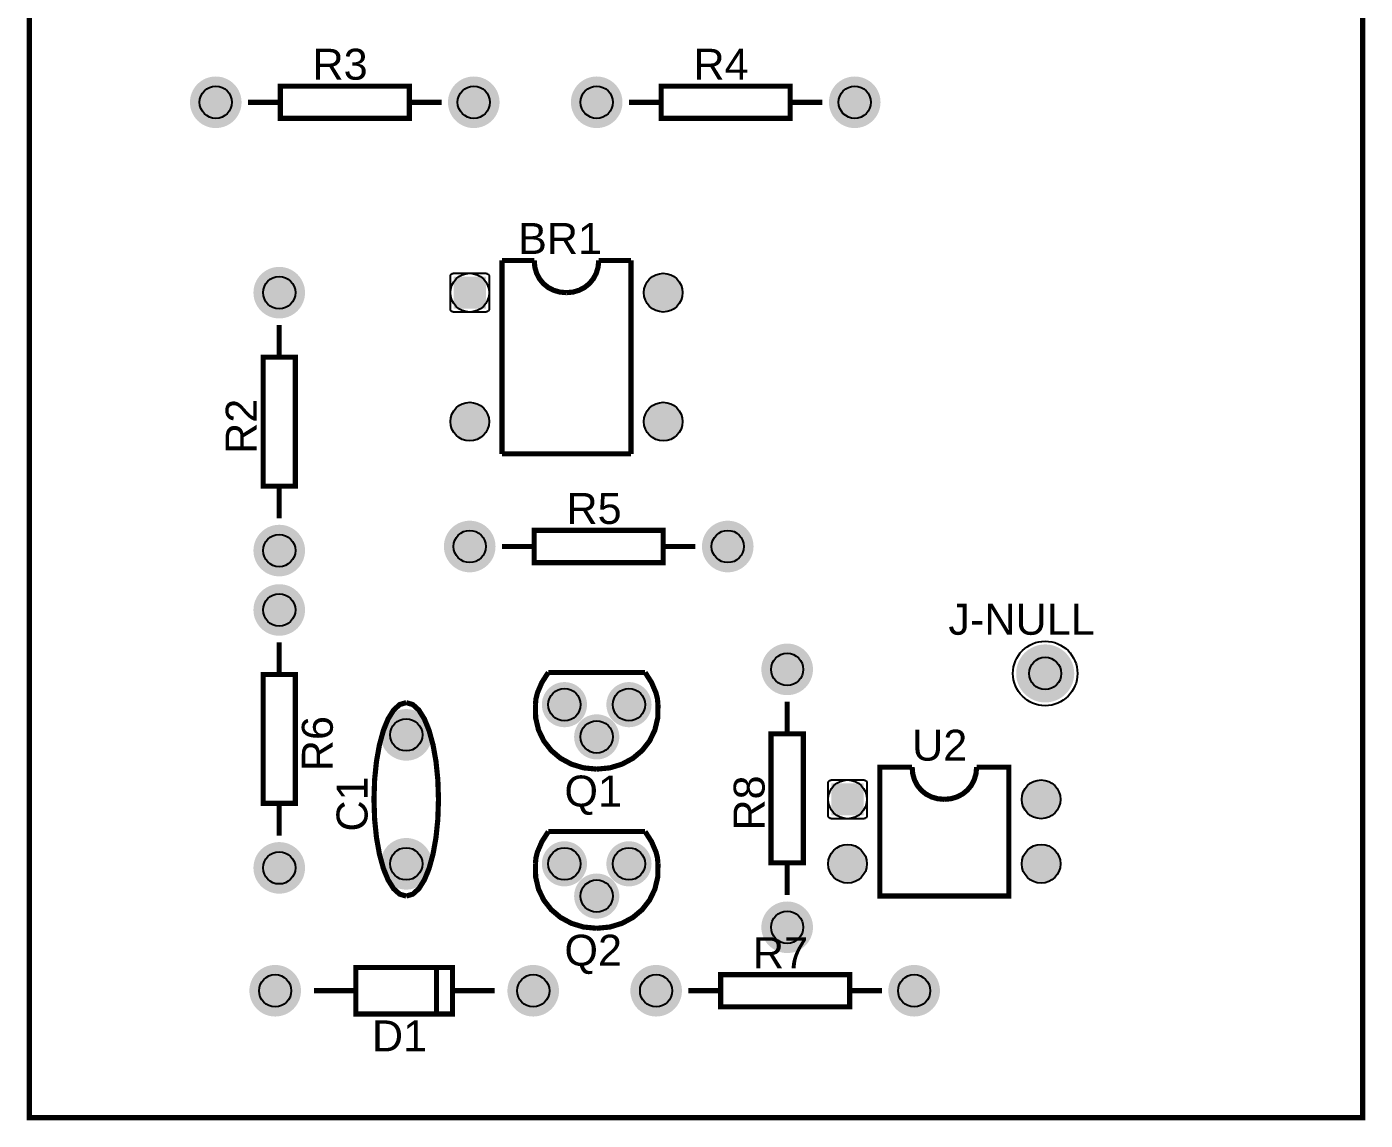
# Model space of a CAD drawing. Header units: inches. Extents: x -1.04 to 1.04, y -2.42 to 2.42.
# Drawn here: x -1.037 to 1.037, y -2.415 to -0.719 of the extents above; entities that cross this region are included whole.
import ezdxf

# ---------------------------------------------------------------- set-up
doc = ezdxf.new("R2010")
doc.units = ezdxf.units.IN
doc.layers.get('0').update_dxf_attribs({"linetype": 'CONTINUOUS'})

# ---------------------------------------------------------------- blocks, each defined once
blk = doc.blocks.new('EPAD')
at = {"const_width": 0.5}
blk.add_lwpolyline([(-0.25, 0, 1), (0.25, 0, 1)], format="xyb", close=True, dxfattribs=at)
blk = doc.blocks.new('RPAD')
blk.add_trace([(-0.5, -0.5), (-0.5, 0.5), (0.5, -0.5), (0.5, 0.5)])

msp = doc.modelspace()

# ---------------------------------------------------------------- linework, layer by layer
at = {"const_width": 0.008}
for points in [[(-1.033465, -2.411417), (1.033465, -2.411417), (1.033465, 2.411417), (-1.033465, 2.411417), (-1.033465, -2.411417)], [(-1.033465, -2.411417), (1.033465, -2.411417), (1.033465, 2.411417), (-1.033465, 2.411417), (-1.033465, -2.411417)], [(-0.644488, -0.861614), (-0.444488, -0.861614), (-0.444488, -0.811614), (-0.644488, -0.811614), (-0.644488, -0.861614)], [(-0.644488, -0.861614), (-0.444488, -0.861614), (-0.444488, -0.811614), (-0.644488, -0.811614), (-0.644488, -0.861614)], [(-0.053937, -0.861614), (0.146063, -0.861614), (0.146063, -0.811614), (-0.053937, -0.811614), (-0.053937, -0.861614)], [(-0.053937, -0.861614), (0.146063, -0.861614), (0.146063, -0.811614), (-0.053937, -0.811614), (-0.053937, -0.861614)], [(-0.694488, -0.836614), (-0.644488, -0.836614)], [(-0.694488, -0.836614), (-0.644488, -0.836614)], [(-0.444488, -0.836614), (-0.394488, -0.836614)], [(-0.444488, -0.836614), (-0.394488, -0.836614)], [(-0.103937, -0.836614), (-0.053937, -0.836614)], [(-0.103937, -0.836614), (-0.053937, -0.836614)], [(0.146063, -0.836614), (0.196063, -0.836614)], [(0.146063, -0.836614), (0.196063, -0.836614)], [(-0.300787, -1.08189), (-0.250787, -1.08189)], [(-0.300787, -1.08189), (-0.300787, -1.38189)], [(-0.300787, -1.08189), (-0.250787, -1.08189)], [(-0.300787, -1.08189), (-0.300787, -1.38189)], [(-0.200787, -1.13189), (-0.211262, -1.130931), (-0.220834, -1.128156), (-0.229352, -1.123716), (-0.236662, -1.117765), (-0.242613, -1.110454), (-0.247053, -1.101937), (-0.249828, -1.092365), (-0.250787, -1.08189)], [(-0.200787, -1.13189), (-0.211262, -1.130931), (-0.220834, -1.128156), (-0.229352, -1.123716), (-0.236662, -1.117765), (-0.242613, -1.110454), (-0.247053, -1.101937), (-0.249828, -1.092365), (-0.250787, -1.08189)], [(-0.200787, -1.13189), (-0.1906, -1.130931), (-0.181162, -1.128156), (-0.172662, -1.123716), (-0.165287, -1.117765), (-0.159225, -1.110454), (-0.154662, -1.101937), (-0.151787, -1.092365), (-0.150787, -1.08189)], [(-0.200787, -1.13189), (-0.1906, -1.130931), (-0.181162, -1.128156), (-0.172662, -1.123716), (-0.165287, -1.117765), (-0.159225, -1.110454), (-0.154662, -1.101937), (-0.151787, -1.092365), (-0.150787, -1.08189)], [(-0.150787, -1.08189), (-0.100787, -1.08189)], [(-0.150787, -1.08189), (-0.100787, -1.08189)], [(-0.100787, -1.08189), (-0.100787, -1.38189)], [(-0.100787, -1.08189), (-0.100787, -1.38189)], [(-0.646063, -1.23189), (-0.646063, -1.18189)], [(-0.646063, -1.23189), (-0.646063, -1.18189)], [(-0.671063, -1.43189), (-0.621063, -1.43189), (-0.621063, -1.23189), (-0.671063, -1.23189), (-0.671063, -1.43189)], [(-0.671063, -1.43189), (-0.621063, -1.43189), (-0.621063, -1.23189), (-0.671063, -1.23189), (-0.671063, -1.43189)], [(-0.300787, -1.38189), (-0.100787, -1.38189)], [(-0.300787, -1.38189), (-0.100787, -1.38189)], [(-0.646063, -1.48189), (-0.646063, -1.43189)], [(-0.646063, -1.48189), (-0.646063, -1.43189)], [(-0.250787, -1.550591), (-0.050787, -1.550591), (-0.050787, -1.500591), (-0.250787, -1.500591), (-0.250787, -1.550591)], [(-0.250787, -1.550591), (-0.050787, -1.550591), (-0.050787, -1.500591), (-0.250787, -1.500591), (-0.250787, -1.550591)], [(-0.300787, -1.525591), (-0.250787, -1.525591)], [(-0.300787, -1.525591), (-0.250787, -1.525591)], [(-0.050787, -1.525591), (-0.000787, -1.525591)], [(-0.050787, -1.525591), (-0.000787, -1.525591)], [(-0.646063, -1.674016), (-0.646063, -1.724016)], [(-0.646063, -1.674016), (-0.646063, -1.724016)], [(-0.671063, -1.924016), (-0.621063, -1.924016), (-0.621063, -1.724016), (-0.671063, -1.724016), (-0.671063, -1.924016)], [(-0.671063, -1.924016), (-0.621063, -1.924016), (-0.621063, -1.724016), (-0.671063, -1.724016), (-0.671063, -1.924016)], [(-0.248937, -1.770866), (-0.248078, -1.76154), (-0.245812, -1.752507), (-0.238937, -1.736491), (-0.228937, -1.720866)], [(-0.248937, -1.770866), (-0.248078, -1.76154), (-0.245812, -1.752507), (-0.238937, -1.736491), (-0.228937, -1.720866)], [(-0.078937, -1.720866), (-0.228937, -1.720866)], [(-0.078937, -1.720866), (-0.228937, -1.720866)], [(-0.058937, -1.770866), (-0.059796, -1.76154), (-0.062062, -1.752507), (-0.068937, -1.736491), (-0.078937, -1.720866)], [(-0.058937, -1.770866), (-0.059796, -1.76154), (-0.062062, -1.752507), (-0.068937, -1.736491), (-0.078937, -1.720866)], [(0.141339, -1.816142), (0.141339, -1.766142)], [(0.141339, -1.816142), (0.141339, -1.766142)], [(-0.449213, -1.767717), (-0.4594, -1.770717), (-0.468838, -1.779342), (-0.477338, -1.793029), (-0.484713, -1.811217), (-0.490775, -1.833342), (-0.495338, -1.858842), (-0.498213, -1.887154), (-0.499213, -1.917717)], [(-0.449213, -1.767717), (-0.4594, -1.770717), (-0.468838, -1.779342), (-0.477338, -1.793029), (-0.484713, -1.811217), (-0.490775, -1.833342), (-0.495338, -1.858842), (-0.498213, -1.887154), (-0.499213, -1.917717)], [(-0.449213, -1.767717), (-0.439025, -1.770717), (-0.429587, -1.779342), (-0.421087, -1.793029), (-0.413713, -1.811217), (-0.40765, -1.833342), (-0.403087, -1.858842), (-0.400213, -1.887154), (-0.399213, -1.917717)], [(-0.449213, -1.767717), (-0.439025, -1.770717), (-0.429587, -1.779342), (-0.421087, -1.793029), (-0.413713, -1.811217), (-0.40765, -1.833342), (-0.403087, -1.858842), (-0.400213, -1.887154), (-0.399213, -1.917717)], [(-0.248937, -1.770866), (-0.248598, -1.791313), (-0.244113, -1.810222), (-0.235907, -1.827226), (-0.224406, -1.84196), (-0.210033, -1.854057), (-0.193214, -1.863151), (-0.174374, -1.868876), (-0.153937, -1.870866)], [(-0.248937, -1.770866), (-0.248598, -1.791313), (-0.244113, -1.810222), (-0.235907, -1.827226), (-0.224406, -1.84196), (-0.210033, -1.854057), (-0.193214, -1.863151), (-0.174374, -1.868876), (-0.153937, -1.870866)], [(-0.058937, -1.770866), (-0.059276, -1.791313), (-0.063761, -1.810222), (-0.071967, -1.827226), (-0.083468, -1.84196), (-0.097841, -1.854057), (-0.11466, -1.863151), (-0.1335, -1.868876), (-0.153937, -1.870866)], [(-0.058937, -1.770866), (-0.059276, -1.791313), (-0.063761, -1.810222), (-0.071967, -1.827226), (-0.083468, -1.84196), (-0.097841, -1.854057), (-0.11466, -1.863151), (-0.1335, -1.868876), (-0.153937, -1.870866)], [(0.116339, -2.016142), (0.166339, -2.016142), (0.166339, -1.816142), (0.116339, -1.816142), (0.116339, -2.016142)], [(0.116339, -2.016142), (0.166339, -2.016142), (0.166339, -1.816142), (0.116339, -1.816142), (0.116339, -2.016142)], [(0.435039, -1.867717), (0.485039, -1.867717), (0.485039, -2.067717), (0.285039, -2.067717), (0.285039, -1.867717), (0.335039, -1.867717)], [(0.435039, -1.867717), (0.485039, -1.867717), (0.485039, -2.067717), (0.285039, -2.067717), (0.285039, -1.867717), (0.335039, -1.867717)], [(0.385039, -1.917717), (0.374565, -1.916757), (0.364993, -1.913982), (0.356475, -1.909543), (0.349165, -1.903591), (0.343213, -1.896281), (0.338774, -1.887763), (0.335998, -1.878191), (0.335039, -1.867717)], [(0.385039, -1.917717), (0.374565, -1.916757), (0.364993, -1.913982), (0.356475, -1.909543), (0.349165, -1.903591), (0.343213, -1.896281), (0.338774, -1.887763), (0.335998, -1.878191), (0.335039, -1.867717)], [(0.385039, -1.917717), (0.395227, -1.916757), (0.404665, -1.913982), (0.413165, -1.909543), (0.420539, -1.903591), (0.426602, -1.896281), (0.431165, -1.887763), (0.434039, -1.878191), (0.435039, -1.867717)], [(0.385039, -1.917717), (0.395227, -1.916757), (0.404665, -1.913982), (0.413165, -1.909543), (0.420539, -1.903591), (0.426602, -1.896281), (0.431165, -1.887763), (0.434039, -1.878191), (0.435039, -1.867717)], [(-0.646063, -1.924016), (-0.646063, -1.974016)], [(-0.646063, -1.924016), (-0.646063, -1.974016)], [(-0.449213, -2.067717), (-0.4594, -2.064757), (-0.468838, -2.056232), (-0.477338, -2.042668), (-0.484713, -2.024591), (-0.490775, -2.002531), (-0.495338, -1.977013), (-0.498213, -1.948566), (-0.499213, -1.917717)], [(-0.449213, -2.067717), (-0.4594, -2.064757), (-0.468838, -2.056232), (-0.477338, -2.042668), (-0.484713, -2.024591), (-0.490775, -2.002531), (-0.495338, -1.977013), (-0.498213, -1.948566), (-0.499213, -1.917717)], [(-0.449213, -2.067717), (-0.439025, -2.064757), (-0.429587, -2.056232), (-0.421087, -2.042668), (-0.413713, -2.024591), (-0.40765, -2.002531), (-0.403087, -1.977013), (-0.400213, -1.948566), (-0.399213, -1.917717)], [(-0.449213, -2.067717), (-0.439025, -2.064757), (-0.429587, -2.056232), (-0.421087, -2.042668), (-0.413713, -2.024591), (-0.40765, -2.002531), (-0.403087, -1.977013), (-0.400213, -1.948566), (-0.399213, -1.917717)], [(-0.248937, -2.017717), (-0.248078, -2.008391), (-0.245812, -1.999357), (-0.238937, -1.983342), (-0.228937, -1.967717)], [(-0.248937, -2.017717), (-0.248078, -2.008391), (-0.245812, -1.999357), (-0.238937, -1.983342), (-0.228937, -1.967717)], [(-0.078937, -1.967717), (-0.228937, -1.967717)], [(-0.078937, -1.967717), (-0.228937, -1.967717)], [(-0.058937, -2.017717), (-0.059796, -2.008391), (-0.062062, -1.999357), (-0.068937, -1.983342), (-0.078937, -1.967717)], [(-0.058937, -2.017717), (-0.059796, -2.008391), (-0.062062, -1.999357), (-0.068937, -1.983342), (-0.078937, -1.967717)], [(0.141339, -2.066142), (0.141339, -2.016142)], [(0.141339, -2.066142), (0.141339, -2.016142)], [(-0.248937, -2.017717), (-0.248598, -2.038163), (-0.244113, -2.057072), (-0.235907, -2.074076), (-0.224406, -2.08881), (-0.210033, -2.100907), (-0.193214, -2.110002), (-0.174374, -2.115727), (-0.153937, -2.117717)], [(-0.248937, -2.017717), (-0.248598, -2.038163), (-0.244113, -2.057072), (-0.235907, -2.074076), (-0.224406, -2.08881), (-0.210033, -2.100907), (-0.193214, -2.110002), (-0.174374, -2.115727), (-0.153937, -2.117717)], [(-0.058937, -2.017717), (-0.059276, -2.038163), (-0.063761, -2.057072), (-0.071967, -2.074076), (-0.083468, -2.08881), (-0.097841, -2.100907), (-0.11466, -2.110002), (-0.1335, -2.115727), (-0.153937, -2.117717)], [(-0.058937, -2.017717), (-0.059276, -2.038163), (-0.063761, -2.057072), (-0.071967, -2.074076), (-0.083468, -2.08881), (-0.097841, -2.100907), (-0.11466, -2.110002), (-0.1335, -2.115727), (-0.153937, -2.117717)], [(-0.527362, -2.250567), (-0.377362, -2.250567), (-0.377362, -2.178567), (-0.527362, -2.178567), (-0.527362, -2.250567)], [(-0.527362, -2.250567), (-0.377362, -2.250567), (-0.377362, -2.178567), (-0.527362, -2.178567), (-0.527362, -2.250567)], [(-0.402362, -2.249567), (-0.402362, -2.179567)], [(-0.402362, -2.249567), (-0.402362, -2.179567)], [(0.038189, -2.239567), (0.238189, -2.239567), (0.238189, -2.189567), (0.038189, -2.189567), (0.038189, -2.239567)], [(0.038189, -2.239567), (0.238189, -2.239567), (0.238189, -2.189567), (0.038189, -2.189567), (0.038189, -2.239567)], [(-0.527362, -2.214567), (-0.592362, -2.214567)], [(-0.527362, -2.214567), (-0.592362, -2.214567)], [(-0.377362, -2.214567), (-0.312362, -2.214567)], [(-0.377362, -2.214567), (-0.312362, -2.214567)], [(-0.011811, -2.214567), (0.038189, -2.214567)], [(-0.011811, -2.214567), (0.038189, -2.214567)], [(0.238189, -2.214567), (0.288189, -2.214567)], [(0.238189, -2.214567), (0.288189, -2.214567)]]:
    msp.add_lwpolyline(points, dxfattribs=at)
for points in [[(-0.320787, -1.10689), (-0.320787, -1.15689), (-0.320887, -1.157912), (-0.321173, -1.158857), (-0.321628, -1.159708), (-0.322233, -1.160444), (-0.32297, -1.161049), (-0.32382, -1.161504), (-0.324765, -1.16179), (-0.325787, -1.16189), (-0.375787, -1.16189), (-0.37681, -1.16179), (-0.377755, -1.161504), (-0.378605, -1.161049), (-0.379342, -1.160444), (-0.379947, -1.159708), (-0.380402, -1.158857), (-0.380688, -1.157912), (-0.380787, -1.15689), (-0.380787, -1.10689), (-0.380688, -1.105867), (-0.380402, -1.104922), (-0.379947, -1.104072), (-0.379342, -1.103335), (-0.378605, -1.10273), (-0.377755, -1.102276), (-0.37681, -1.101989), (-0.375787, -1.10189), (-0.325787, -1.10189), (-0.324765, -1.101989), (-0.32382, -1.102276), (-0.32297, -1.10273), (-0.322233, -1.103335), (-0.321628, -1.104072), (-0.321173, -1.104922), (-0.320887, -1.105867), (-0.320787, -1.10689)], [(0.265039, -1.892717), (0.265039, -1.942717), (0.26494, -1.943739), (0.264654, -1.944684), (0.264199, -1.945535), (0.263594, -1.946271), (0.262857, -1.946876), (0.262007, -1.947331), (0.261062, -1.947617), (0.260039, -1.947717), (0.210039, -1.947717), (0.209017, -1.947617), (0.208072, -1.947331), (0.207222, -1.946876), (0.206485, -1.946271), (0.20588, -1.945535), (0.205425, -1.944684), (0.205139, -1.943739), (0.205039, -1.942717), (0.205039, -1.892717), (0.205139, -1.891694), (0.205425, -1.890749), (0.20588, -1.889898), (0.206485, -1.889162), (0.207222, -1.888557), (0.208072, -1.888102), (0.209017, -1.887816), (0.210039, -1.887717), (0.260039, -1.887717), (0.261062, -1.887816), (0.262007, -1.888102), (0.262857, -1.888557), (0.263594, -1.889162), (0.264199, -1.889898), (0.264654, -1.890749), (0.26494, -1.891694), (0.265039, -1.892717)]]:
    msp.add_lwpolyline(points, close=True)
for centre, radius in [((-0.744488, -0.836614), 0.025), ((-0.344488, -0.836614), 0.025), ((-0.153937, -0.836614), 0.025), ((0.246063, -0.836614), 0.025), ((-0.646063, -1.13189), 0.025), ((-0.350787, -1.13189), 0.03), ((-0.050787, -1.13189), 0.03), ((-0.350787, -1.33189), 0.03), ((-0.050787, -1.33189), 0.03), ((-0.646063, -1.53189), 0.025), ((-0.350787, -1.525591), 0.025), ((0.049213, -1.525591), 0.025), ((-0.646063, -1.624016), 0.025), ((0.541339, -1.722441), 0.05), ((0.541339, -1.722441), 0.05), ((0.141339, -1.716142), 0.025), ((0.541339, -1.722441), 0.025), ((0.541339, -1.722441), 0.025), ((0.541339, -1.722441), 0.025), ((-0.203937, -1.770866), 0.025), ((-0.103937, -1.770866), 0.025), ((-0.449213, -1.817716), 0.025), ((-0.153937, -1.820866), 0.025), ((0.235039, -1.917717), 0.03), ((0.535039, -1.917717), 0.03), ((0.235039, -2.017717), 0.03), ((0.535039, -2.017717), 0.03), ((-0.646063, -2.024016), 0.025), ((-0.449213, -2.017717), 0.025), ((-0.203937, -2.017717), 0.025), ((-0.103937, -2.017717), 0.025), ((-0.153937, -2.067717), 0.025), ((0.141339, -2.116142), 0.025), ((-0.652362, -2.214567), 0.025), ((-0.252362, -2.214567), 0.025), ((-0.061811, -2.214567), 0.025), ((0.338189, -2.214567), 0.025)]:
    msp.add_circle(centre, radius)

# ---------------------------------------------------------------- block references
for p, xscale, yscale in [((-0.744488, -0.836614), 0.08, 0.08), ((-0.744488, -0.836614), 0.07, 0.07), ((-0.344488, -0.836614), 0.08, 0.08), ((-0.344488, -0.836614), 0.07, 0.07), ((-0.153937, -0.836614), 0.08, 0.08), ((-0.153937, -0.836614), 0.07, 0.07), ((0.246063, -0.836614), 0.08, 0.08), ((0.246063, -0.836614), 0.07, 0.07), ((-0.646063, -1.13189), 0.08, 0.08), ((-0.646063, -1.13189), 0.07, 0.07), ((-0.050787, -1.13189), 0.06, 0.06), ((-0.050787, -1.13189), 0.05, 0.05), ((-0.350787, -1.33189), 0.06, 0.06), ((-0.350787, -1.33189), 0.05, 0.05), ((-0.050787, -1.33189), 0.06, 0.06), ((-0.050787, -1.33189), 0.05, 0.05), ((-0.646063, -1.53189), 0.08, 0.08), ((-0.350787, -1.525591), 0.08, 0.08), ((-0.350787, -1.525591), 0.07, 0.07), ((0.049213, -1.525591), 0.08, 0.08), ((0.049213, -1.525591), 0.07, 0.07), ((-0.646063, -1.53189), 0.07, 0.07), ((-0.646063, -1.624016), 0.08, 0.08), ((-0.646063, -1.624016), 0.07, 0.07), ((0.141339, -1.716142), 0.08, 0.08), ((0.541339, -1.722441), 0.09, 0.09), ((0.141339, -1.716142), 0.07, 0.07), ((0.541339, -1.722441), 0.08, 0.08), ((-0.203937, -1.770866), 0.07, 0.07), ((-0.203937, -1.770866), 0.06, 0.06), ((-0.103937, -1.770866), 0.07, 0.07), ((-0.103937, -1.770866), 0.06, 0.06), ((-0.449213, -1.817717), 0.08, 0.08), ((-0.449213, -1.817717), 0.07, 0.07), ((-0.153937, -1.820866), 0.07, 0.07), ((-0.153937, -1.820866), 0.06, 0.06), ((0.535039, -1.917717), 0.06, 0.06), ((0.535039, -1.917717), 0.05, 0.05), ((-0.646063, -2.024016), 0.08, 0.08), ((-0.646063, -2.024016), 0.07, 0.07), ((-0.449213, -2.017717), 0.08, 0.08), ((-0.449213, -2.017717), 0.07, 0.07), ((-0.203937, -2.017717), 0.07, 0.07), ((-0.203937, -2.017717), 0.06, 0.06), ((-0.103937, -2.017717), 0.07, 0.07), ((-0.103937, -2.017717), 0.06, 0.06), ((0.235039, -2.017717), 0.06, 0.06), ((0.535039, -2.017717), 0.06, 0.06), ((0.235039, -2.017717), 0.05, 0.05), ((0.535039, -2.017717), 0.05, 0.05), ((-0.153937, -2.067717), 0.07, 0.07), ((-0.153937, -2.067717), 0.06, 0.06), ((0.141339, -2.116142), 0.08, 0.08), ((0.141339, -2.116142), 0.07, 0.07), ((-0.652362, -2.214567), 0.08, 0.08), ((-0.252362, -2.214567), 0.08, 0.08), ((-0.061811, -2.214567), 0.08, 0.08), ((0.338189, -2.214567), 0.08, 0.08), ((-0.652362, -2.214567), 0.07, 0.07), ((-0.252362, -2.214567), 0.07, 0.07), ((-0.061811, -2.214567), 0.07, 0.07), ((0.338189, -2.214567), 0.07, 0.07)]:
    msp.add_blockref('EPAD', p, dxfattribs=dict(xscale=xscale, yscale=yscale))
at = {"xscale": 0.05, "yscale": 0.05, "rotation": -90}
for p in [(-0.350787, -1.13189), (0.235039, -1.917717)]:
    msp.add_blockref('RPAD', p, dxfattribs=at)

# ---------------------------------------------------------------- texts
at = {"width": 1.041667}
for s, p in [('R3', (-0.594488, -0.801614)), ('R3', (-0.594488, -0.801614)), ('R4', (-0.003937, -0.801614)), ('R4', (-0.003937, -0.801614)), ('BR1', (-0.275787, -1.07189)), ('BR1', (-0.275787, -1.07189)), ('R5', (-0.200787, -1.490591)), ('R5', (-0.200787, -1.490591)), ('J-NULL', (0.391339, -1.662441)), ('J-NULL', (0.391339, -1.662441)), ('U2', (0.335039, -1.857717)), ('U2', (0.335039, -1.857717)), ('Q1', (-0.203937, -1.928866)), ('Q1', (-0.203937, -1.928866)), ('Q2', (-0.203937, -2.175717)), ('Q2', (-0.203937, -2.175717)), ('R7', (0.088189, -2.179567)), ('R7', (0.088189, -2.179567)), ('D1', (-0.502362, -2.308567)), ('D1', (-0.502362, -2.308567))]:
    msp.add_text(s, height=0.048, dxfattribs=at).set_placement(p)
for s, p in [('R2', (-0.681063, -1.38189)), ('R2', (-0.681063, -1.38189)), ('R6', (-0.563063, -1.874016)), ('R6', (-0.563063, -1.874016)), ('C1', (-0.509213, -1.967717)), ('C1', (-0.509213, -1.967717)), ('R8', (0.106339, -1.966142)), ('R8', (0.106339, -1.966142))]:
    msp.add_text(s, height=0.048, rotation=90, dxfattribs=at).set_placement(p)

doc.saveas('drawing.dxf')
